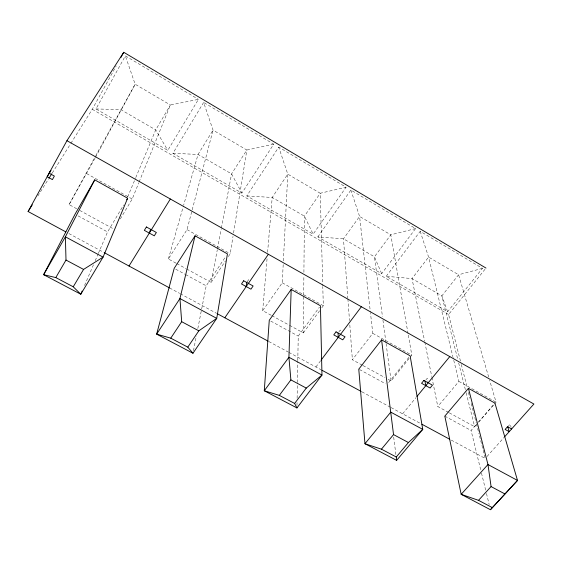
<?xml version="1.0" encoding="UTF-8"?>
<svg xmlns="http://www.w3.org/2000/svg" width="562" height="562" viewBox="0 0 562 562"><rect width="100%" height="100%" fill="white"/><g stroke="black" fill="none" stroke-linecap="round" stroke-linejoin="round"><path stroke-width="0.42" stroke-dasharray="2.81 2.11" d="M289.549 325.342L303.354 332.908L303.691 296.041M303.705 295.162L303.88 275.851M303.909 272.338L304.428 216.166L320.249 193.265L346.08 187.202L278.738 147.139L246.809 195.913L313.132 234.15L346.08 187.202M296.989 405.307L297.038 402.68M297.115 398.296L297.382 383.403M297.396 382.525L297.783 361.492M297.797 360.621L298.239 336.083L319.413 307.182M271.137 315.254L262.693 310.631L282.272 282.805L283.206 264.407M283.381 260.901L287.786 174.143L278.738 147.139M262.693 310.631L267.154 257.537M267.596 252.31L272.205 197.473L287.786 174.143L320.249 193.265L322.764 285.672M228.32 256.616L230.23 253.757L232.998 236.469M233.553 233.005L246.844 150.026L213.04 130.117L203.634 102.453L172.906 153.307L241.892 193.082L273.743 144.167L203.634 102.453M186.71 269.015L211.157 282.405L217.311 249.683M217.473 248.818L221.203 229.015M221.365 228.151L231.572 173.897L246.844 150.026L273.743 144.167M193.476 350.681L196.321 336.174M197.831 328.496L201.519 309.725M201.688 308.868L206.212 285.833L225.502 256.785M176.018 263.164L168.382 258.977L187.027 229.633L213.04 130.117L198.035 154.438L183.683 205.025M168.382 258.977L183.444 205.868M120.303 218.941L132.203 199.025L138.786 182.812M139.116 182.004L170.384 104.989L198.428 99.355L167.792 150.356L95.969 108.944L125.361 55.877L198.428 99.355M127.658 196.946L135.435 178.365M135.772 177.557L155.723 129.892L170.384 104.989L135.154 84.237L125.361 55.877M84.56 285.447L93.833 263.894M95.203 260.705L97.95 254.319M98.294 253.518L107.567 231.965L123.633 204.968M76.72 208.769L69.084 204.589L95.02 158.189M95.442 157.423L135.154 84.237L95.765 155.576M69.084 204.589L95.35 156.341M70.875 143.366L92.266 109.288L116.194 65.965M37.865 195.962L48.557 178.92M52.28 172.998L70.412 144.104M211.157 282.405L225.46 260.916M247.14 281.871L248.875 279.342M317.86 236.876L350.878 190.061L415.592 228.565L381.661 273.666L317.86 236.876L343.48 238.822L374.461 256.792L381.661 273.666M303.354 332.908L319.729 310.603M321.773 307.814L323.312 305.721L322.785 286.543M338.949 331.812L340.305 330.013L340.453 332.606M315.907 366.979L320.586 360.783M386.213 276.286L420.207 231.312L482.463 268.355L447.64 311.706L386.213 276.286L412.023 278.583L441.837 295.879L447.64 311.706M362.251 365.159L352.381 359.757L372.775 333.343L370.513 313.273M388.644 382.567L409.045 357.13M388.047 379.294L391.089 380.959L411.813 355.135L408.209 334.509M460.454 361.078L448.595 314.509L485.428 268.748M425.891 379.933L427.296 378.219L427.886 381.275M402.617 413.815L415.88 397.734M448.539 412.424L437.784 406.53L458.894 381.422L453.084 357.572M480.651 469.67L471.082 430.471L476.197 424.605M478.466 421.999L493.794 404.408M449.305 412.845L474.665 426.734L476.351 424.795M478.606 422.21L493.815 404.759M494.377 404.113L496.07 402.174L489.657 380.383M507.746 426.853L510.163 424.141L511.146 427.345M487.008 456.499L503.938 437.552M482.463 268.355L458.599 274.762L441.837 295.879L457.826 359.61M415.592 228.565L390.78 234.811L374.461 256.792L382.483 316.708M95.969 108.944L120.781 109.625L155.723 129.892L167.792 150.356M172.906 153.307L198.035 154.438L231.572 173.897L241.892 193.082M246.809 195.913L272.205 197.473L304.428 216.166L313.132 234.15M68.922 233.567L103.591 252.289M169.633 287.969L179.594 293.35M180.36 293.764L216.384 313.224M268.819 341.541L288.116 351.967M288.889 352.388L321.281 369.88M361.949 391.847L390.337 407.183M391.11 407.598L421.149 423.832M451.272 440.102L485.252 458.459L479.217 434.749M78.069 215.864L107.567 231.965M175.716 269.184L184.863 274.179M185.629 274.593L206.212 285.833M270.793 321.099L298.239 336.083M359.54 369.557L385.504 383.741M444.823 416.126L471.082 430.471M79.769 210.448L113.369 228.846M176.784 263.578L185.952 268.601M271.903 315.675L288.777 324.92M363.01 365.574L385.012 377.629M86.66 173.602L132.203 199.025M187.027 229.633L230.23 253.757M282.272 282.805L323.312 305.721M372.775 333.343L411.813 355.135M458.894 381.422L496.07 402.174M92.266 109.288L448.595 314.509M350.878 190.061L359.582 216.433L370.414 312.402M420.207 231.312L428.588 257.087L452.874 356.722M488.673 377.025L458.599 274.762L428.588 257.087L412.023 278.583L424.647 341.267M461.318 364.464L467.359 388.173M468.434 392.409L469.944 398.339M471.237 403.418L473.394 411.883M473.611 412.733L476.197 422.891M476.414 423.741L479 433.899M458.676 363.01L465.926 391.897M466.137 392.747L474.665 426.734M481.486 473.078L485.645 490.12M486.474 493.527L489.179 504.606M424.816 342.132L431.728 376.477M431.904 377.334L437.784 406.53M408.054 333.645L390.78 234.811L359.582 216.433L343.48 238.822L347.836 297.986M382.947 320.178L385.975 342.75M386.087 343.621L391.089 380.959M393.688 437.117L395.971 455.206M347.899 298.858L349.501 320.607M349.824 324.955L352.381 359.757"/><path stroke-width="0.84" d="M291.179 289.437L288.924 357.27L290.884 379.891L279.328 395.374L264.281 390.752L269.268 320.27L291.179 289.437L320.445 305.77L321.97 375.072L296.94 407.935L264.281 390.752L288.924 357.27L321.97 375.072L306.269 388.089L294.628 403.439L296.94 407.935M246.226 286.564L246.711 282.503M195.056 235.822L179.945 298.541L181.688 321.703L170.757 338.162L156.643 334.13L174.192 268.348L195.056 235.822L227.434 253.883L216.735 318.373L192.97 353.238L156.643 334.13L179.945 298.541L216.735 318.373L198.829 330.835L187.799 347.147L192.97 353.238M149.323 233.09L150.595 229.352M127.644 198.217L103.064 257.122L80.788 294.228L43.632 274.685L75.048 214.206L94.732 179.854L127.644 198.217L126.752 199.714M82.157 291.032L80.788 294.228L73.243 286.782L55.8 277.586L43.632 274.685L65.389 236.82L94.732 179.854M65.845 231.902L28.1 211.516L66.941 140.683L123.745 52.28L485.982 268.067M120.809 57.605L123.745 52.28M55.8 277.586L66 260.051L65.389 236.82L103.064 257.122L83.562 269.416L73.243 286.782M129.007 266.023L170.349 199.004M28.1 211.516L32.287 204.849M49.02 178.182L51.816 173.735M224.821 317.776L268.362 254.277M321.106 360.087L361.38 306.74M381.584 339.877L358.774 369.143L364.963 443.72L396.632 460.376L422.757 429.382L410.119 355.795L381.584 339.877L393.541 434.595L381.443 449.186L364.963 443.72L390.759 412.136L422.757 429.382L408.433 442.533L396.266 456.997L396.632 460.376M490.429 509.72L517.504 480.433L494.932 403.109L468.441 388.328L444.823 416.126L461.177 494.328L490.429 509.72L517.504 480.433L487.971 464.521L468.441 388.328M416.983 396.393L449.783 356.596M504.528 436.899L533.9 404.036L66.941 140.683M478.522 500.342L491.076 486.573L487.971 464.521L461.177 494.328L478.522 500.342L492.2 507.549M170.757 338.162L187.799 347.147M279.328 395.374L294.628 403.439M381.443 449.186L396.266 456.997M66 260.051L83.562 269.416M181.688 321.703L198.829 330.835M290.884 379.891L306.269 388.089M393.541 434.595L408.433 442.533M491.076 486.573L504.817 493.893M104.356 252.71L169.633 287.969M217.157 313.638L268.046 341.127M322.047 370.295L361.183 391.433M421.922 424.247L449.726 439.266M511.631 428.947L507.556 426.691L505.126 429.424L509.2 431.672L507.746 426.853M424.956 381.071L425.82 385.665M338.05 333.013L338.275 337.355M50.861 170.532L47.173 176.728L52.414 179.615L54.366 176.082L49.119 173.18L50.826 170.497M146.408 226.978L144.343 230.343L154.29 235.829L156.362 232.485L146.408 226.978M243.669 280.768L241.498 283.958L250.94 289.163L253.125 285.995L243.669 280.768M336.055 331.854L333.779 334.875L342.757 339.827L345.033 336.821L336.055 331.854M423.903 380.432L421.549 383.305L430.085 388.019L432.452 385.16L423.903 380.432"/></g></svg>
